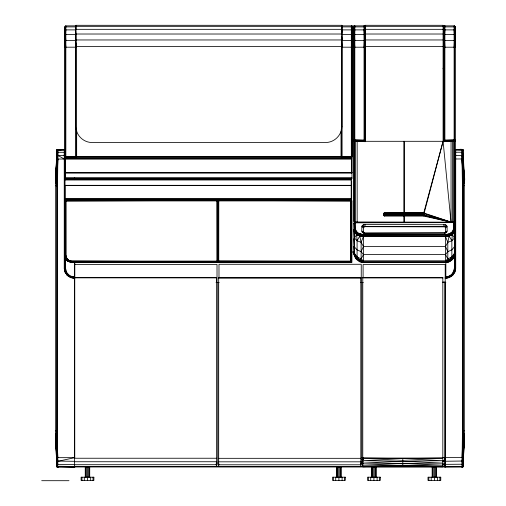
<?xml version="1.0" encoding="UTF-8"?>
<svg xmlns="http://www.w3.org/2000/svg" width="506" height="506" viewBox="0 0 506 506"><rect width="100%" height="100%" fill="white"/><g stroke="black" fill="none" stroke-linecap="round" stroke-linejoin="round"><path stroke-width="0.76" d="M59.512 149.523L57.121 149.687L64.249 149.523L64.249 268.205L65.027 272.101L67.235 275.409L70.935 277.433L74.755 278.072L74.755 457.658L57.292 457.671L56.969 441.238L57.121 149.687L55.66 176.246L55.66 440.479L56.881 466.608L57.513 467.215L74.755 467.202L74.755 466.475L57.501 466.241L55.66 437.677L57.292 457.671L57.387 466.899L57.931 467.202L57.526 464.23L56.881 430.922L56.881 185.778L57.292 159.029L64.888 159.042L64.888 151.326L64.249 149.498L56.969 149.814L55.66 176.974L57.292 150.111C57.583 149.384 56.527 149.846 57.292 150.111L55.66 179.042L57.292 159.029L56.881 185.778L55.66 185.778M64.838 255.663L65.457 257.801L68.822 260.35L71.529 261.077L71.447 262.348L351.828 262.348L219.054 262.26L218.073 261.077L216.872 262L71.529 261.71L68.531 260.501L67.089 259.23L66.115 255.663L64.838 255.663L65.736 259.009L68.139 261.134L70.144 261.956L350.955 261.551L350.475 200.926L218.788 200.401L216.872 200.003L65.476 199.819L65.457 257.801L65.736 259.009L68.183 261.45L71.529 262.348L219.345 262.348L218.073 261.71L217.068 262.348L217.39 261.077L217.39 200.926L217.068 199.649L217.548 199.819L217.125 200.401L64.932 200.287L64.762 200.926M65.736 259.009L68.183 261.45L66.514 259.698L67.089 259.23L66.159 257.554L66.115 199.649L65.394 199.819L64.838 200.926L351.828 200.926L350.367 199.642L351.113 199.819L351.752 200.926L351.752 262.348L351.828 200.926L351.196 199.819L243.854 200.123M363.099 277.427L363.099 264.493L445.21 264.493L445.204 467.158L462.509 467.025L462.762 177.283L462.345 149.517L455.71 149.447L455.071 150.073L455.071 158.985L462.667 158.966L464.299 178.966L462.345 149.517L461.927 152.23L462.446 185.715L462.446 430.859L462.029 467.158L463.085 466.545L464.299 440.41M445.204 461.251L462.592 461.023L462.99 441.175L462.99 185.715C463.622 174.336 461.788 160.079 462.99 149.738L464.299 176.183L464.299 440.422M56.969 185.778L57.292 159.029L55.66 182.141L56.881 185.778L57.513 185.778L57.931 149.498L56.969 149.801L57.292 150.111L55.66 179.042L57.368 155.614L64.249 155.393L64.572 156.778L64.249 159.042L57.867 155.393L57.621 149.58L57.229 149.675L57.893 152.306L57.393 152.723L55.66 179.042M74.755 461.308L57.368 461.086L57.368 155.614M57.368 465.912L57.197 467.089L57.621 467.139L57.513 185.778L57.121 177.34L57.931 159.042L57.197 163.482L57.526 152.47M445.204 466.412L461.953 466.418L462.478 467.025L464.299 439.682L462.99 466.842L462.029 467.139L462.395 466.247L462.99 430.859M462.395 461.187L463.085 430.859L463.085 185.715L462.667 158.966C460.409 166.265 468.436 179.997 462.446 185.715L462.762 177.283L462.029 158.985L463.015 177.277L462.99 185.715M74.755 467.202L57.867 466.462L57.621 467.12L57.197 466.728L57.621 467.12L55.66 437.677L57.216 467.101L56.881 466.595L55.66 439.746L57.292 466.589L56.944 466.734L57.931 467.202L56.881 466.608L57.387 466.911M464.299 185.721L463.085 185.715L462.592 155.557L461.953 150.162L462.029 149.434L462.756 149.529L464.299 178.966L462.592 155.557L455.71 155.329L455.387 156.721L455.71 158.985M357.04 222.229L354.662 222.444L354.08 223.026C354.668 233.152 354.617 243.291 354.485 253.493L354.592 255.302L357.084 258.958L359.76 261.76L363.416 262.487L445.527 262.487C449.998 262.456 454.464 259.015 454.78 254.404M76.102 25.863L65.843 25.863L65.015 27.008L64.888 47.21L76.185 47.178M353.865 221.495L353.865 26.818L354.82 25.863L353.865 27.805L353.865 47.21L365.003 47.21L365.003 27.805L364.877 26.413L364.048 25.863L364.048 140.118M216.631 277.484L74.433 277.44L71.163 276.839L67.526 274.328L65.476 270.419L65.527 256.359M462.478 161.996L461.927 152.23L455.71 152.23L455.16 152.863M462.446 467.146L463.085 466.538L462.667 466.532L462.592 465.849L464.299 437.614L462.667 457.614L445.204 457.595M55.66 430.922L57.513 430.922L57.14 441.232L57.893 464.394L74.755 464.407M444.888 140.118L444.888 25.863L444.059 26.413L443.933 47.21L455.071 47.21L455.071 27.805L454.945 26.413L454.116 25.863L443.066 25.863M462.592 150.731L462.573 149.738L463.085 150.042L462.667 150.048C463.376 148.315 456.431 150.048 455.387 149.536L455.071 150.187L455.71 149.46L455.71 268.148C455.609 273.733 450.789 278.395 445.204 278.332M218.073 200.926L219.345 199.649L218.396 200.926L218.56 199.649L217.302 200.287L216.277 199.649L351.196 199.819L351.177 179.377L64.743 179.377L64.743 185.487L351.177 185.487M462.029 457.595L462.743 441.169L462.446 430.859L464.299 430.859M57.235 162.053L57.387 159.029L57.368 163.489L57.867 155.393M462.592 461.023L464.299 437.614L462.724 466.665L462.345 467.063M341.613 156.828L341.613 47.178L352.277 47.21L352.277 27.805L351.322 25.863L352.277 26.818L352.277 156.828L341.139 156.828L341.139 131.592M444.015 124.242L443.933 125.577L444.002 124.912M454.344 256.593L455.071 252.823C455.014 257.921 450.745 262.532 445.527 262.298L363.416 262.298C358.191 262.532 353.922 257.921 353.865 252.823L354.485 255.385L357.084 258.958L359.76 260.128L361.126 258.882L361.126 242.317L359.76 236.112L360.367 233.981L363.416 234.398L445.527 234.398C449.277 234.48 452.516 232.254 454.274 229.022L454.274 222.444L454.856 223.026L455.071 223.823L453.484 222.279L451.112 222.229M464.299 437.614L462.37 464.223L445.204 464.344M445.527 234.398L445.527 262.487L449.176 261.76L452.275 258.193L451.858 256.94L451.858 240.755L452.275 234.683L451.15 232.779L448.993 235.012L445.527 235.897L359.779 235.834L356.66 234.683L354.592 232.539L353.865 230.015L354.662 229.022L355.459 228.87L355.459 222.229L454.274 222.444L453.484 222.229L453.484 228.87L451.94 233.652L449.164 235.834L445.527 236.612L363.416 236.612L359.76 236.112L356.692 234.411L357.786 232.779L363.416 235.094L448.993 235.012L451.94 233.652L454.856 229.446L454.856 223.026L453.484 222.431L355.459 222.431L353.865 223.823L353.865 252.943L354.592 256.593L353.865 251.887L356.66 258.193L363.416 262.298M57.406 162.059L57.501 155.481M351.322 47.172L351.796 40.948L351.322 40.524L342.088 40.524L341.613 40.948L341.613 42.504M351.322 40.524L351.796 34.535L351.322 26.894L351.796 26.673M449.176 261.76L447.81 260.982L445.527 260.805L363.416 260.805L359.76 260.128L354.485 253.493L353.865 246.302L357.084 249.875L361.126 251.653L363.416 254.619L445.527 254.619L447.81 251.653L451.858 249.875L454.451 246.726L455.071 238.952L452.275 234.683L454.306 232.279L455.071 230.015L454.173 222.627L354.662 222.83M364.554 72.295L365.61 67.614M445.204 277.781C450.321 277.857 455.198 273.354 455.071 268.148L455.071 26.818L454.116 25.863L454.116 140.118M217.548 262.348L217.302 261.71L216.467 262.26L217.017 261.741L216.91 200.926L216.467 199.743L217.232 200.926L217.232 261.077L216.277 262.348L217.074 262.178L216.625 262.348M65.363 26.673L65.843 26.894L65.363 29.601L65.843 29.892L65.363 34.535L65.843 40.524L65.015 41.062M341.771 32.991L342.088 29.892L341.613 29.601M354.345 26.673L354.82 26.894L354.345 29.601L354.82 29.892L354.345 34.535L354.82 40.524L353.991 41.062M462.345 457.601L461.953 461.244L462.37 464.223M455.387 149.523L455.387 268.148L454.932 272.045L452.908 274.688L449.024 277.37L445.527 278.332L445.527 277.611L449.176 276.965L452.275 274.897L454.021 272.348M444.888 47.172C444.47 41.422 444.477 35.572 444.888 29.892L444.413 27.855L444.888 26.894L444.413 26.065M64.249 155.393L64.572 150.2L57.867 150.238L57.368 150.788M445.527 277.377L448.797 276.776L452.434 274.265L454.483 270.356L454.755 254.72M445.204 277.693L448.879 276.991L452.604 274.423L454.711 270.413L455.071 268.148L454.344 271.798L454.989 268.148L454.989 254.72M449.423 277.554L449.176 276.965L445.527 277.693L448.942 277.155L452.737 274.53L454.875 270.451L455.16 268.148L455.16 149.757M364.554 71.624L365.313 68.24M218.788 200.401L218.75 262L351.638 262.241L351.581 200.287L351.113 199.971L218.75 200.003L218.788 200.401L351.657 200.287L350.367 199.642L351.113 199.819L350.955 261.551L218.712 261.077M462.99 466.842C462.857 466.216 462.857 466.684 462.743 467.044L462.029 467.158L462.762 467.032L461.927 464.344M75.71 47.172C76.121 41.422 76.115 35.572 75.71 29.892L76.185 27.855L75.71 26.894L76.185 26.065L75.71 25.863L75.71 156.828M364.048 47.172C364.465 41.422 364.459 35.572 364.048 29.892L364.529 27.855L364.048 26.894L364.529 26.065M454.116 47.172C454.533 41.422 454.527 35.572 454.116 29.892L454.597 27.855L454.116 26.894L454.597 26.065M57.482 467.089L57.501 466.241M341.854 28.247L342.088 26.894L341.613 26.673M445.527 262.298L452.275 258.193L455.071 251.887L454.451 255.385L452.275 259.692L451.858 258.958L454.451 255.385L455.071 252.469M364.649 72.143L365.402 68.335M443.604 125.792L444.059 123.508M455.071 251.887L454.344 255.302L452.275 258.193L454.451 255.385L455.071 246.302L454.451 246.726M353.865 252.469L354.485 255.385L356.66 259.692L357.084 258.958L363.416 261.735L445.527 261.735L451.858 258.958L449.176 260.128L447.81 258.882L447.81 242.317L449.164 235.834L448.569 233.981L445.527 235.094M383.731 214.044L384.37 212.596L403.94 212.596M424.471 214.652L423.832 216.094L404.262 216.094M445.204 278.009L449.024 277.37L452.725 275.346L455.103 270.508L455.71 268.148L454.439 268.148L452.434 274.265L448.797 276.776L445.527 277.06L449.979 275.865L453.243 272.601L454.483 270.356L454.439 254.72M403.94 213.424L384.37 213.424L383.731 214.152L424.471 214.183L424.148 213.115L443.085 141.307L443.085 25.3L365.117 25.3L365.117 141.307M216.631 277.895L74.433 277.838C69.341 277.75 64.787 273.36 64.888 268.205L64.888 26.818L65.843 25.863L65.843 156.828M353.865 223.823L354.08 223.026M403.94 213.07L383.94 213.184L384.048 213.633L424.148 213.633L384.37 213.551L383.731 214.183C383.902 212.83 383.453 215.961 384.37 216.094L403.94 216.094M443.933 141.788L443.933 26.818L444.888 25.863M64.888 27.956L65.015 27.514M383.731 213.867L383.94 213.184L384.37 213.424M64.888 35.161L65.363 34.535L75.71 34.579M353.865 35.161L354.345 34.535L364.048 34.579M443.933 26.818L444.059 26.413M354.485 246.726L353.865 238.952L356.66 234.683L357.084 240.755L357.084 256.94L356.66 258.193L354.485 255.385L353.865 251.887M74.673 466.241L74.673 466.968L444.888 466.968L445.362 466.228L444.888 464.173L442.535 464.141L444.888 464.173L445.362 463.667L444.888 457.424L442.535 457.481L445.362 457.424M383.94 215.505L383.731 214.538L384.37 215.619L403.94 215.619M64.888 31.201L65.015 30.86M65.204 256.359L65.476 270.419L67.526 274.328L71.163 276.839L70.783 277.029C67.279 275.473 65.065 272 64.888 268.205L65.249 270.47L67.355 274.48L71.08 277.054L74.755 277.756M362.252 225.543L363.624 227.245L365.003 226.688L444.73 226.84L445.527 224.734L365.003 224.443L363.416 224.734L362.252 225.543L361.822 226.65L361.822 231.071L362.252 232.178L364.212 233.177L363.416 231.988M445.527 231.988L444.73 233.177L445.527 232.216L445.527 227.567L444.73 226.612L443.933 226.46L365.003 226.46L363.624 227.017L363.416 227.795L361.822 226.65M444.73 233.177L446.69 232.178L447.114 231.071L447.114 226.65L446.69 225.543L445.527 224.734M361.126 251.653L363.416 246.492L361.126 242.317L363.416 236.612L359.779 235.834L356.692 234.411L354.592 232.539M451.042 141.307L451.042 222.14L424.471 214.822L423.832 215.619L404.262 215.619M455.71 149.434L455.16 150.352M57.203 467.133L57.931 467.215L57.197 467.089L57.513 467.202M462.592 465.849L461.953 466.418M424.471 214.822L423.832 215.271L404.262 215.271M64.838 200.926L65.008 200.287L66.115 199.819M359.76 261.76L361.126 260.982L363.416 260.805L361.126 258.882L363.416 254.619M447.81 251.653L445.527 246.492L447.81 242.317L451.858 240.755L454.451 237.991L455.071 230.015L454.344 232.539L454.451 253.493L449.176 260.128L445.527 260.805L447.81 258.882L451.858 256.94M217.39 261.077L217.017 261.741L71.529 261.077L68.139 261.134L68.183 261.45M361.126 242.317L357.084 240.755L359.76 236.112M57.153 149.675L57.513 149.498L57.292 150.111M68.139 261.134L68.822 260.35L70.309 261.222L70.144 261.956L71.529 262.178L216.872 262M453.933 272.418L452.275 274.897L448.797 276.776M462.908 149.909L462.345 149.517L462.762 149.921M447.114 226.65L445.527 227.795L445.312 227.245L446.69 225.543M65.027 200.926L65.476 200.37L65.008 200.604L65.027 255.663L65.457 257.801L66.514 259.698L68.531 260.501M219.054 262.26L218.396 261.077L219.054 262.26L351.638 262.241L350.475 261.077L350.475 199.649L218.902 199.819L350.475 200.287L351.101 200.926L351.36 261.956L218.75 262M218.497 200.287L218.902 199.819M65.489 200.926L66.115 200.287L216.872 200.003L217.39 200.926L218.997 199.649M444.059 28.178L444.413 27.855M57.621 149.58L57.867 150.238L64.572 149.599L64.572 268.205L65.027 272.101C67.039 275.258 70.479 277.566 74.433 277.756L70.783 277.029L70.536 277.617L67.235 275.409L64.857 270.571L64.249 268.205L65.527 268.205L66.716 272.664L69.98 275.922L74.755 277.117M65.015 29.892L65.363 29.601M353.991 29.892L354.345 29.601M445.527 232.216L447.114 231.071M462.509 467.025L463.015 466.671L462.478 467.025M385.642 213.551L385.325 214.183L385.642 215.139M422.561 215.139L422.877 214.506L422.561 213.551M444.059 37.767L444.413 37.602M446.69 232.178L445.312 232.539M444.888 282.569L444.888 466.968L445.362 466.772M56.944 466.734L57.292 466.589L56.881 466.608M455.71 149.491L455.387 149.605L462.446 149.447M65.457 257.801L66.159 257.554L68.822 260.35M384.712 213.551L384.162 214.183L384.712 215.139M423.49 215.139L424.041 214.506L423.49 213.551M341.613 25.989L342.088 25.863L342.088 156.828M423.832 215.139L424.471 214.538L424.382 214.993L423.832 212.596L443.085 141.307L451.042 222.14L423.832 216.094L423.832 215.139L384.048 215.056L424.148 215.056L424.148 215.575L451.042 222.14L424.148 213.115L404.262 213.07M444.888 466.968L445.362 466.842L445.362 282.569M64.857 270.571L64.8 268.205M65.476 270.419L64.97 268.205L64.97 256.359M74.755 457.658L57.867 461.308L57.621 457.664M218.554 199.819L219.345 199.649M355.459 222.279L354.662 222.444L355.029 231.615L357.002 233.652L363.416 235.897M364.212 232.943L444.73 232.943M363.416 232.988L365.003 233.323L445.527 232.988M444.059 44.553L444.413 44.496M452.105 141.193L455.071 140.965L443.933 140.421L455.071 140.118L443.933 140.257M402.801 458.575L362.777 460.726L402.801 461.061L442.82 460.726L402.801 458.575L362.777 458.069L442.82 458.069L402.801 458.575L402.801 465.299L442.82 466.753L442.82 277.459L362.777 277.459L362.777 466.753L442.82 466.753M362.777 466.753L402.801 465.299L442.82 465.223L402.801 463.344L362.777 463.142L402.801 461.061L442.82 463.142L402.801 463.344L362.777 465.223L402.801 465.299M365.003 140.649L353.865 140.972L356.838 141.199M445.362 466.228L442.522 466.241M363.359 459.416L361.796 459.454L363.359 459.486M442.535 461.137L444.888 461.074L442.535 461.029M445.527 235.897L449.164 235.834L452.244 234.411L454.306 232.279L454.856 229.446L453.484 228.87M457.291 149.523L462.762 149.561M56.969 441.238L57.931 457.658M443.933 140.181L455.071 140.118M365.003 140.94L353.865 140.972L365.003 140.421L353.865 140.118L365.003 140.257M66.115 200.926L216.834 200.401M361.796 461.396L363.359 461.39M442.535 461.086L444.888 461.074M57.893 152.306L64.249 152.293M66.115 199.649L350.475 199.649M342.056 25.863L365.73 25.863M75.818 26.331L341.879 26.331M365.117 26.331L443.085 26.331M65.843 26.894L75.71 26.894M342.088 26.894L351.322 26.894M354.82 26.894L364.048 26.894M444.888 26.894L454.116 26.894M75.818 29.329L341.879 29.329M365.117 29.329L443.085 29.329M65.843 29.892L75.71 29.892M342.088 29.892L351.322 29.892M354.82 29.892L364.048 29.892M444.888 29.892L454.116 29.892M352.277 33.82L353.865 33.82M75.818 34.016L341.879 34.016M365.117 34.016L443.085 34.016M444.888 34.579L454.116 34.579M352.277 34.889L353.865 34.889M352.277 37.798L353.865 37.798M75.818 39.961L341.879 39.961M365.117 39.961L443.085 39.961M65.843 40.524L75.71 40.524M354.82 40.524L364.048 40.524M444.888 40.524L454.116 40.524M352.277 41.777L353.865 41.777M454.597 41.777L455.071 41.777M75.818 46.609L341.879 46.609M365.117 46.609L443.085 46.609M76.665 156.702L341.139 156.702M64.888 156.828L76.665 156.828L76.665 130.801M65.527 157.853L351.955 157.853M65.527 158.542L351.955 158.517M65.527 172.514L351.955 172.514M65.527 172.742L351.955 172.742M65.527 172.995L351.955 172.995M65.527 178.004L351.955 178.004M65.527 178.182L351.955 178.182L351.955 156.923L65.527 156.923L65.527 178.245L351.955 178.245M64.743 179.611L351.177 179.611M64.743 179.674L351.177 179.674M64.743 179.934L351.177 179.934M64.743 185.329L351.177 185.329M64.743 198.776L351.67 198.839L351.67 181.015M64.743 199.092L351.177 199.092M64.743 199.32L351.177 199.32M64.743 199.415L351.177 199.415M351.177 199.699L64.743 199.699L64.743 185.594M404.262 212.596L423.832 212.596L423.832 213.551M404.262 213.424L423.832 213.424L451.042 222.14M383.82 213.867L424.382 213.867L424.471 214.183L424.382 213.696L424.471 214.044M383.82 214.822L424.382 214.822L424.471 214.506L383.731 214.506L384.37 215.619M403.94 215.271L384.048 215.195M363.416 246.492L445.527 246.492M351.075 252.02L354.238 252.02M71.529 261.077L350.475 261.077M74.755 264.448L217.017 264.448L217.017 281.956M360.816 277.56L218.687 277.541L218.687 466.646L360.816 466.646L360.816 277.541M362.777 277.503L442.82 277.503M74.755 277.667C70.884 277.617 67.241 275.409 65.616 271.861L67.222 274.594M218.687 277.819L360.816 277.819M218.687 277.977L360.816 277.977M362.777 277.939L442.82 277.939M74.755 278.389L70.536 277.617M442.845 281.994L445.21 281.994M216.037 282.569L219.193 282.569M360.55 282.569L363.359 282.569M442.535 282.569L445.843 282.569M361.796 457.424L363.359 457.424M74.496 458.24L216.631 458.24M218.687 458.322L360.816 458.322M74.496 461.738L216.631 461.738M218.687 461.82L360.816 461.82M216.188 463.148L217.776 463.148L217.776 282.569M360.734 463.148L363.359 463.167L361.796 463.148L361.796 282.569M215.973 464.173L219.13 464.173M360.424 464.173L362.796 464.173M74.496 464.71L216.631 464.71M218.687 464.786L360.816 464.786M215.973 466.241L219.13 466.241M360.424 466.241L362.796 466.241M41.701 480.7L68.98 480.7M218.718 261.747L351.36 261.956L351.562 200.926L351.113 200.37L351.752 200.926M443.933 140.94L455.071 140.965L443.933 140.649M353.865 140.118L365.003 140.181M363.416 235.094L356.692 234.411L354.63 232.279L353.865 230.015L354.485 237.991L357.084 240.755M454.344 149.89L455.862 149.947M71.163 276.839L74.433 277.117L74.433 278.389L70.935 277.433L67.051 274.752M341.613 34.535L351.796 34.535L352.277 35.161M360.367 233.981L357.002 233.652L354.63 232.279L356.066 230.989L355.459 228.87M454.597 44.496L454.945 44.553M364.529 44.496L364.877 44.553M76.185 44.496L76.532 44.553M462.029 149.447L463.015 149.921M364.048 25.863L365.003 26.818L365.003 141.788M75.71 25.863L76.185 25.989M68.101 261.45L71.529 262.348M351.796 40.948L352.144 41.062M461.927 152.23L462.566 152.66L464.299 178.966M218.073 262.178L218.56 262.348L218.497 261.71M454.597 35.736L455.071 36.052M216.625 199.649L217.074 199.819L216.467 199.743L217.232 200.926M218.554 262.178L218.997 262.348M362.252 232.178L364.212 233.177M57.526 464.23L57.893 464.394M462.459 150.396L455.387 150.137L455.71 152.23M454.597 37.602L454.945 37.767M364.529 37.602L364.877 37.767M357.084 256.94L361.126 258.882M452.876 230.989L454.344 232.539L452.275 234.683L449.176 236.112L445.527 236.612L447.81 242.317M454.597 30.613L455.071 31.201M361.822 231.071L363.624 232.539M454.597 31.846L454.945 32.106M364.529 31.846L364.877 32.106M351.796 29.601L352.144 29.892M454.597 27.855L454.945 28.178M364.529 27.855L364.877 28.178M454.597 27.191L455.071 27.956M64.8 149.896L64.249 149.523L64.888 150.149M354.662 229.022L357.786 232.779L355.029 231.615L354.08 229.446M451.858 240.755L449.176 236.112L452.244 234.411L453.73 231.444L454.274 229.022L453.484 222.678M445.527 254.619L447.81 258.882M383.731 214.822L383.731 214.652M424.148 213.115L424.471 213.867M363.416 224.734L364.212 226.612M65.489 255.663L66.159 257.554M454.945 26.413L455.071 26.818M443.066 68.234L444.002 71.624M364.877 26.413L365.003 26.818M443.572 69.6L444.015 72.295M443.452 69.86L444.059 72.902M364.649 124.267L364.952 125.792M455.387 152.711L455.71 155.329M461.953 155.329L462.509 163.432M341.79 36.78L342.088 40.524M354.345 40.948L354.82 47.172M341.613 40.948L342.088 47.172M65.363 40.948L65.843 47.172M55.66 437.677L57.368 461.086M462.724 161.99L462.573 158.966L462.762 163.425M454.945 26.344L454.945 149.725M454.989 221.546L454.989 223.127M454.755 221.546L454.755 223.127M454.597 25.989L454.597 140.118M454.439 221.546L454.439 223.127M453.8 141.307L453.8 222.14M452.636 141.307L452.636 222.14M445.843 262.481L445.843 277.933M444.413 25.989L444.413 140.118M444.059 26.344L444.059 140.118M443.933 224.443L443.933 226.688M439.91 477.202L439.91 480.384M437.576 477.202L437.576 480.384M436.615 466.968L436.615 477.202M436.317 466.968L436.317 477.202M435.502 466.968L435.502 477.202M434.388 466.968L434.388 480.384M433.269 466.968L433.269 477.202M432.453 466.968L432.453 477.202M432.156 466.968L432.156 477.202M431.194 477.202L431.194 480.384M428.86 477.202L428.86 480.384M421.289 213.551L421.289 215.139M404.262 141.307L404.262 213.551M404.262 215.082L404.262 222.14L454.224 222.14L454.224 141.307L353.972 141.307L353.972 222.14L403.94 222.14L403.94 215.082M403.94 141.307L403.94 213.551M386.913 213.551L386.913 215.139M384.37 212.596L384.37 213.551M384.37 215.139L384.37 216.094M379.443 477.202L379.443 480.384M377.109 477.202L377.109 480.384M376.141 466.968L376.141 477.202M375.844 466.968L375.844 477.202M375.028 466.968L375.028 477.202M373.915 466.968L373.915 480.384M372.802 466.968L372.802 477.202M371.986 466.968L371.986 477.202M371.689 466.968L371.689 477.202M370.727 477.202L370.727 480.384M368.387 477.202L368.387 480.384M365.003 224.443L365.003 226.688M364.877 26.344L364.877 140.118M364.529 25.989L364.529 140.118M363.416 227.567L363.416 232.216M363.416 234.398L363.416 262.487M361.246 281.785L361.246 264.284L218.984 264.284L218.984 277.218M357.16 141.307L357.16 222.14M355.566 141.307L355.566 222.14M354.82 25.863L354.82 140.118M354.402 141.307L354.402 222.14M354.345 25.989L354.345 140.118M353.991 26.344L353.991 140.118M352.144 26.344L352.144 156.828M351.796 25.989L351.796 156.828M351.759 173.071L351.759 159.124L65.008 159.124L65.008 176.948M351.322 25.863L351.322 156.828M344.434 477.202L344.434 480.384M342.1 477.202L342.1 480.384M341.265 129.22L341.265 156.828M341.139 466.968L341.139 477.202M340.835 466.968L340.835 477.202M340.019 466.968L340.019 477.202M338.906 466.968L338.906 480.384M337.793 466.968L337.793 477.202M336.977 466.968L336.977 477.202M336.68 466.968L336.68 477.202M335.718 477.202L335.718 480.384M333.378 477.202L333.378 480.384M218.073 199.649L218.073 262.348M216.631 277.459L216.631 466.564L74.496 466.564L74.496 277.459M93.009 477.202L93.009 480.384M90.675 477.202L90.675 480.384M89.714 466.968L89.714 477.202M89.417 466.968L89.417 477.202M88.601 466.968L88.601 477.202M87.481 466.968L87.481 480.384M86.368 466.968L86.368 477.202M85.552 466.968L85.552 477.202M85.255 466.968L85.255 477.202M84.293 477.202L84.293 480.384M81.959 477.202L81.959 480.384M76.532 128.435L76.532 156.828M76.185 42.966L76.185 156.828M74.755 178.017L74.755 179.598M74.755 262.197L74.755 277.44M74.673 178.131L74.673 179.706M74.673 262.348L74.673 277.908M65.363 25.989L65.363 156.828M65.015 26.344L65.015 156.828M64.97 185.272L64.97 199.49M463.085 430.859L462.667 457.614L464.299 434.515L463.085 430.859M341.879 126.601C341.708 135.146 334.517 142.344 325.965 142.515L91.731 142.515C83.186 142.344 75.989 135.146 75.818 126.601L75.818 25.3L341.879 25.3L341.879 126.601M56.881 430.922L55.66 434.578L57.292 457.671L56.881 430.922M93.869 477.202L81.099 477.202L81.099 480.384L93.869 480.384L93.869 477.202M345.288 477.202L332.524 477.202L332.524 480.384L345.288 480.384L345.288 477.202M380.297 477.202L367.533 477.202L367.533 480.384L380.297 480.384L380.297 477.202M440.77 477.202L428 477.202L428 480.384L440.77 480.384L440.77 477.202M64.572 149.668L64.249 149.605L64.572 149.668"/></g></svg>
